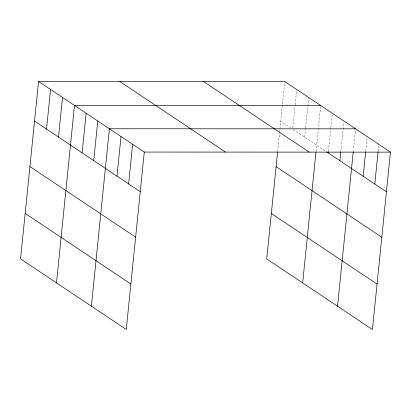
<?xml version="1.0" encoding="UTF-8"?>
<svg xmlns="http://www.w3.org/2000/svg" width="411" height="411" viewBox="0 0 411 411"><rect width="100%" height="100%" fill="white"/><g stroke="black" fill="none" stroke-linecap="round" stroke-linejoin="round"><path stroke-width="0.31" stroke-dasharray="2.06 1.54" d="M277.636 151.489L279.495 133.179M279.562 132.548L284.741 81.527M292.822 127.924L295.124 105.267M295.19 104.635L296.721 89.531M304.674 137.187L305.573 128.376M305.635 127.744L308.702 97.535M316.013 151.505L320.683 105.54M328.476 151.068L330.778 128.412M330.84 127.78L332.247 113.934M340.868 151.284L343.812 122.329M353.265 151.5L355.438 130.097M365.723 151.084L367.064 137.865M378.12 151.299L378.695 145.633M280.713 121.183L290.613 127.79M293.218 129.532L326.17 151.546"/><path stroke-width="0.62" d="M38.572 81.45L20.55 258.858L126.259 329.473L144.276 152.065L38.572 81.45L284.741 81.527L390.45 152.142L372.428 329.55L266.724 258.935L277.574 152.121M46.525 129.105L50.553 89.454M58.501 137.11L62.529 97.453M56.492 282.866L74.509 105.457L320.683 105.54M82.113 152.877L86.14 113.225M93.739 160.644L97.767 120.993M91.376 306.169L109.393 128.761L355.566 128.838M116.996 176.18L121.024 136.529M128.622 183.948L132.65 144.297M302.666 282.948L315.951 152.137M328.281 152.959L328.41 151.7M339.912 160.727L340.806 151.916M337.544 306.246L353.203 152.127M363.165 176.262L365.662 151.716M374.796 184.03L378.053 151.926M144.276 152.065L390.45 152.142M326.699 151.9L386.422 191.793M203.507 81.501L309.211 152.116M276.1 166.64L381.804 237.255M119.806 81.476L225.516 152.091M271.342 213.479L377.046 284.093M34.545 121.101L140.249 191.716M29.926 166.563L135.63 237.173M25.169 213.396L130.873 284.011"/></g></svg>
